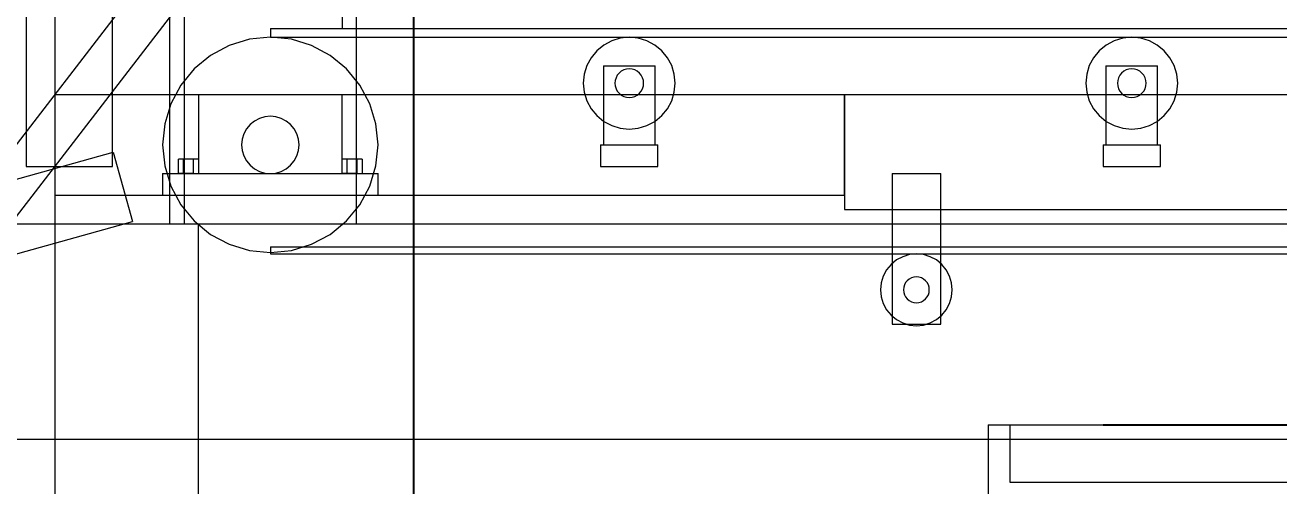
# Model space of a CAD drawing. Header units: millimetres. Extents: x -2500 to 58855, y -53268 to 6837.
# Drawn here: x 37046 to 37920, y 2957 to 3278 of the extents above; entities that cross this region are included whole.
import ezdxf

# ---------------------------------------------------------------- set-up
doc = ezdxf.new("R2010")
doc.units = ezdxf.units.MM
for name, color, linetype, lineweight in [('COTAS_P', 1, 'Continuous', 0), ('lateral_C03', 7, 'Continuous', 0), ('lateral_secador', 7, 'Continuous', 0)]:
    doc.layers.add(name, color=color, linetype=linetype, lineweight=lineweight)
doc.dimstyles.new('R19_100', dxfattribs={"dimtxt": 250, "dimasz": 150, "dimexe": 150, "dimexo": 80, "dimgap": 100, "dimtad": 1, "dimtih": 1, "dimtoh": 1, "dimdsep": 46, "dimcen": 0.09, "dimadec": 0, "dimazin": 0, "dimtfac": 1, "dimtdec": 4, "dimtofl": 0, "dimtmove": 0, "dimatfit": 3, "dimfxl": 1, "dimtolj": 1, "dimtzin": 0, "dimarcsym": 0})

# ---------------------------------------------------------------- blocks, each defined once
blk = doc.blocks.new('*D11')
at = {"layer": 'COTAS_P', "color": 0, "lineweight": -2, "transparency": 16777216}
for p, q in [((36997.12, 3500), (37467.12, 3500)), ((37317.12, 150), (37317.12, 3350)), ((36997.12, 0), (37467.12, 0))]:
    blk.add_line(p, q, dxfattribs=at)
at = {"layer": 'COTAS_P', "color": 0, "transparency": 16777216}
for points in [[(37292.12, 3350), (37342.12, 3350), (37317.12, 3500)], [(37292.12, 150), (37342.12, 150), (37317.12, 0)]]:
    blk.add_solid(points, dxfattribs=at)
at = {"layer": 'Defpoints', "color": 0, "transparency": 16777216}
for p in [(36917.12, 3500), (37317.12, 3500), (36917.12, 0)]:
    blk.add_point(p, dxfattribs=at)
blk = doc.blocks.new('*D23')
at = {"layer": 'COTAS_P', "color": 0, "lineweight": -2, "transparency": 16777216}
for p, q in [((37797.12, 3000), (38567.12, 3000)), ((38417.12, 150), (38417.12, 2850)), ((37797.12, 0), (38567.12, 0))]:
    blk.add_line(p, q, dxfattribs=at)
at = {"layer": 'COTAS_P', "color": 0, "transparency": 16777216}
for points in [[(38392.12, 2850), (38442.12, 2850), (38417.12, 3000)], [(38392.12, 150), (38442.12, 150), (38417.12, 0)]]:
    blk.add_solid(points, dxfattribs=at)
at = {"layer": 'Defpoints', "color": 0, "transparency": 16777216}
for p in [(37717.12, 3000), (38417.12, 3000), (37717.12, 0)]:
    blk.add_point(p, dxfattribs=at)

msp = doc.modelspace()

# ---------------------------------------------------------------- linework, layer by layer
at = {"layer": 'lateral_C03'}
for p, q in [((37011.374, 3162.931), (37107.679, 3189.862)), ((37107.679, 3189.862), (37121.145, 3141.709)), ((37024.839, 3114.778), (37121.145, 3141.709))]:
    msp.add_line(p, q, dxfattribs=at)
at = {"layer": 'lateral_secador'}
for p, q in [((37067.116, 3620), (37067.116, 3140)), ((37147.116, 3140), (37147.116, 3620)), ((37047.116, 3520), (37047.116, 3180)), ((37107.116, 3180), (37107.116, 3520)), ((37157.116, 3440), (37157.116, 3140)), ((37277.116, 3140), (37277.116, 3440)), ((37017.116, 3165), (37217.116, 3425)), ((37017.116, 3115), (37217.116, 3375)), ((37267.116, 3341), (37267.116, 3276)), ((37217.116, 3276), (40185.002, 3276)), ((37217.116, 3276), (37217.116, 3270)), ((37267.116, 3276), (40135.002, 3276)), ((37202.484, 3268.559), (37188.415, 3264.291)), ((37217.116, 3270), (37202.484, 3268.559)), ((37217.116, 3270), (40185.002, 3270)), ((37231.748, 3268.559), (37217.116, 3270)), ((37245.817, 3264.291), (37231.748, 3268.559)), ((37454.87, 3267.564), (37449.338, 3264.607)), ((37460.873, 3269.385), (37454.87, 3267.564)), ((37467.116, 3270), (37460.873, 3269.385)), ((37473.359, 3269.385), (37467.116, 3270)), ((37479.362, 3267.564), (37473.359, 3269.385)), ((37484.894, 3264.607), (37479.362, 3267.564)), ((37804.87, 3267.564), (37799.338, 3264.607)), ((37810.873, 3269.385), (37804.87, 3267.564)), ((37817.116, 3270), (37810.873, 3269.385)), ((37823.359, 3269.385), (37817.116, 3270)), ((37829.362, 3267.564), (37823.359, 3269.385)), ((37834.894, 3264.607), (37829.362, 3267.564)), ((37188.415, 3264.291), (37175.448, 3257.36)), ((37258.784, 3257.36), (37245.817, 3264.291)), ((37444.488, 3260.627), (37440.509, 3255.778)), ((37449.338, 3264.607), (37444.488, 3260.627)), ((37489.743, 3260.627), (37484.894, 3264.607)), ((37493.723, 3255.778), (37489.743, 3260.627)), ((37794.488, 3260.627), (37790.509, 3255.778)), ((37799.338, 3264.607), (37794.488, 3260.627)), ((37839.743, 3260.627), (37834.894, 3264.607)), ((37843.723, 3255.778), (37839.743, 3260.627)), ((37175.448, 3257.36), (37164.083, 3248.033)), ((37270.149, 3248.033), (37258.784, 3257.36)), ((37437.552, 3250.246), (37435.731, 3244.243)), ((37440.509, 3255.778), (37437.552, 3250.246)), ((37449.116, 3250), (37485.116, 3250)), ((37449.116, 3250), (37449.116, 3195)), ((37485.116, 3195), (37485.116, 3250)), ((37496.68, 3250.246), (37493.723, 3255.778)), ((37498.501, 3244.243), (37496.68, 3250.246)), ((37787.552, 3250.246), (37785.731, 3244.243)), ((37790.509, 3255.778), (37787.552, 3250.246)), ((37799.116, 3250), (37835.116, 3250)), ((37799.116, 3250), (37799.116, 3195)), ((37835.116, 3195), (37835.116, 3250)), ((37846.68, 3250.246), (37843.723, 3255.778)), ((37848.501, 3244.243), (37846.68, 3250.246)), ((37164.083, 3248.033), (37154.756, 3236.668)), ((37279.476, 3236.668), (37270.149, 3248.033)), ((37435.731, 3244.243), (37435.116, 3238)), ((37457.877, 3241.827), (37457.308, 3239.951)), ((37458.801, 3243.556), (37457.877, 3241.827)), ((37460.045, 3245.071), (37458.801, 3243.556)), ((37461.56, 3246.315), (37460.045, 3245.071)), ((37463.289, 3247.239), (37461.56, 3246.315)), ((37465.165, 3247.808), (37463.289, 3247.239)), ((37467.116, 3248), (37465.165, 3247.808)), ((37469.067, 3247.808), (37467.116, 3248)), ((37470.943, 3247.239), (37469.067, 3247.808)), ((37472.672, 3246.315), (37470.943, 3247.239)), ((37474.187, 3245.071), (37472.672, 3246.315)), ((37475.431, 3243.556), (37474.187, 3245.071)), ((37476.355, 3241.827), (37475.431, 3243.556)), ((37476.924, 3239.951), (37476.355, 3241.827)), ((37499.116, 3238), (37498.501, 3244.243)), ((37785.731, 3244.243), (37785.116, 3238)), ((37807.877, 3241.827), (37807.308, 3239.951)), ((37808.801, 3243.556), (37807.877, 3241.827)), ((37810.045, 3245.071), (37808.801, 3243.556)), ((37811.56, 3246.315), (37810.045, 3245.071)), ((37813.289, 3247.239), (37811.56, 3246.315)), ((37815.165, 3247.808), (37813.289, 3247.239)), ((37817.116, 3248), (37815.165, 3247.808)), ((37819.067, 3247.808), (37817.116, 3248)), ((37820.943, 3247.239), (37819.067, 3247.808)), ((37822.672, 3246.315), (37820.943, 3247.239)), ((37824.187, 3245.071), (37822.672, 3246.315)), ((37825.431, 3243.556), (37824.187, 3245.071)), ((37826.355, 3241.827), (37825.431, 3243.556)), ((37826.924, 3239.951), (37826.355, 3241.827)), ((37849.116, 3238), (37848.501, 3244.243)), ((37154.756, 3236.668), (37147.825, 3223.701)), ((37286.407, 3223.701), (37279.476, 3236.668)), ((37435.116, 3238), (37435.731, 3231.757)), ((37435.731, 3231.757), (37437.552, 3225.754)), ((37457.308, 3239.951), (37457.116, 3238)), ((37457.116, 3238), (37457.308, 3236.049)), ((37457.308, 3236.049), (37457.877, 3234.173)), ((37457.877, 3234.173), (37458.801, 3232.444)), ((37458.801, 3232.444), (37460.045, 3230.929)), ((37474.187, 3230.929), (37475.431, 3232.444)), ((37475.431, 3232.444), (37476.355, 3234.173)), ((37476.355, 3234.173), (37476.924, 3236.049)), ((37477.116, 3238), (37476.924, 3239.951)), ((37476.924, 3236.049), (37477.116, 3238)), ((37496.68, 3225.754), (37498.501, 3231.757)), ((37498.501, 3231.757), (37499.116, 3238)), ((37785.116, 3238), (37785.731, 3231.757)), ((37785.731, 3231.757), (37787.552, 3225.754)), ((37807.308, 3239.951), (37807.116, 3238)), ((37807.116, 3238), (37807.308, 3236.049)), ((37807.308, 3236.049), (37807.877, 3234.173)), ((37807.877, 3234.173), (37808.801, 3232.444)), ((37808.801, 3232.444), (37810.045, 3230.929)), ((37824.187, 3230.929), (37825.431, 3232.444)), ((37825.431, 3232.444), (37826.355, 3234.173)), ((37826.355, 3234.173), (37826.924, 3236.049)), ((37827.116, 3238), (37826.924, 3239.951)), ((37826.924, 3236.049), (37827.116, 3238)), ((37846.68, 3225.754), (37848.501, 3231.757)), ((37848.501, 3231.757), (37849.116, 3238)), ((37067.116, 3230), (37617.116, 3230)), ((37067.116, 3230), (37067.116, 3160)), ((37147.825, 3223.701), (37143.557, 3209.632)), ((37167.116, 3230), (37267.116, 3230)), ((37167.116, 3230), (37167.116, 3175)), ((37267.116, 3175), (37267.116, 3230)), ((37290.675, 3209.632), (37286.407, 3223.701)), ((37437.552, 3225.754), (37440.509, 3220.222)), ((37460.045, 3230.929), (37461.56, 3229.685)), ((37461.56, 3229.685), (37463.289, 3228.761)), ((37463.289, 3228.761), (37465.165, 3228.192)), ((37465.165, 3228.192), (37467.116, 3228)), ((37467.116, 3228), (37469.067, 3228.192)), ((37469.067, 3228.192), (37470.943, 3228.761)), ((37470.943, 3228.761), (37472.672, 3229.685)), ((37472.672, 3229.685), (37474.187, 3230.929)), ((37493.723, 3220.222), (37496.68, 3225.754)), ((37617.116, 3160), (37617.116, 3230)), ((37617.116, 3230), (40285.002, 3230)), ((37617.116, 3230), (37617.116, 3150)), ((37787.552, 3225.754), (37790.509, 3220.222)), ((37810.045, 3230.929), (37811.56, 3229.685)), ((37811.56, 3229.685), (37813.289, 3228.761)), ((37813.289, 3228.761), (37815.165, 3228.192)), ((37815.165, 3228.192), (37817.116, 3228)), ((37817.116, 3228), (37819.067, 3228.192)), ((37819.067, 3228.192), (37820.943, 3228.761)), ((37820.943, 3228.761), (37822.672, 3229.685)), ((37822.672, 3229.685), (37824.187, 3230.929)), ((37843.723, 3220.222), (37846.68, 3225.754)), ((37213.214, 3214.616), (37209.462, 3213.478)), ((37217.116, 3215), (37213.214, 3214.616)), ((37221.018, 3214.616), (37217.116, 3215)), ((37224.77, 3213.478), (37221.018, 3214.616)), ((37440.509, 3220.222), (37444.488, 3215.373)), ((37444.488, 3215.373), (37449.338, 3211.393)), ((37484.894, 3211.393), (37489.743, 3215.373)), ((37489.743, 3215.373), (37493.723, 3220.222)), ((37790.509, 3220.222), (37794.488, 3215.373)), ((37794.488, 3215.373), (37799.338, 3211.393)), ((37834.894, 3211.393), (37839.743, 3215.373)), ((37839.743, 3215.373), (37843.723, 3220.222)), ((37143.557, 3209.632), (37142.116, 3195)), ((37200.486, 3206.111), (37198.638, 3202.654)), ((37202.974, 3209.142), (37200.486, 3206.111)), ((37206.004, 3211.629), (37202.974, 3209.142)), ((37209.462, 3213.478), (37206.004, 3211.629)), ((37228.227, 3211.629), (37224.77, 3213.478)), ((37231.258, 3209.142), (37228.227, 3211.629)), ((37233.745, 3206.111), (37231.258, 3209.142)), ((37235.593, 3202.654), (37233.745, 3206.111)), ((37292.116, 3195), (37290.675, 3209.632)), ((37449.338, 3211.393), (37454.87, 3208.436)), ((37454.87, 3208.436), (37460.873, 3206.615)), ((37460.873, 3206.615), (37467.116, 3206)), ((37467.116, 3206), (37473.359, 3206.615)), ((37473.359, 3206.615), (37479.362, 3208.436)), ((37479.362, 3208.436), (37484.894, 3211.393)), ((37799.338, 3211.393), (37804.87, 3208.436)), ((37804.87, 3208.436), (37810.873, 3206.615)), ((37810.873, 3206.615), (37817.116, 3206)), ((37817.116, 3206), (37823.359, 3206.615)), ((37823.359, 3206.615), (37829.362, 3208.436)), ((37829.362, 3208.436), (37834.894, 3211.393)), ((37197.5, 3198.902), (37197.116, 3195)), ((37198.638, 3202.654), (37197.5, 3198.902)), ((37236.732, 3198.902), (37235.593, 3202.654)), ((37237.116, 3195), (37236.732, 3198.902)), ((37142.116, 3195), (37143.557, 3180.368)), ((37197.116, 3195), (37197.5, 3191.098)), ((37197.5, 3191.098), (37198.638, 3187.346)), ((37235.593, 3187.346), (37236.732, 3191.098)), ((37236.732, 3191.098), (37237.116, 3195)), ((37290.675, 3180.368), (37292.116, 3195)), ((37447.116, 3195), (37487.116, 3195)), ((37447.116, 3195), (37447.116, 3180)), ((37449.116, 3195), (37485.116, 3195)), ((37487.116, 3180), (37487.116, 3195)), ((37797.116, 3195), (37837.116, 3195)), ((37797.116, 3195), (37797.116, 3180)), ((37799.116, 3195), (37835.116, 3195)), ((37837.116, 3180), (37837.116, 3195)), ((37047.116, 3180), (37107.116, 3180)), ((37143.557, 3180.368), (37147.825, 3166.299)), ((37156.616, 3185), (37153.116, 3185)), ((37153.116, 3175), (37153.116, 3185)), ((37163.616, 3185), (37156.616, 3185)), ((37156.616, 3175), (37156.616, 3185)), ((37167.116, 3185), (37163.616, 3185)), ((37163.616, 3175), (37163.616, 3185)), ((37167.116, 3185), (37167.116, 3175)), ((37198.638, 3187.346), (37200.486, 3183.889)), ((37200.486, 3183.889), (37202.974, 3180.858)), ((37202.974, 3180.858), (37206.004, 3178.371)), ((37228.227, 3178.371), (37231.258, 3180.858)), ((37231.258, 3180.858), (37233.745, 3183.889)), ((37233.745, 3183.889), (37235.593, 3187.346)), ((37270.616, 3185), (37267.116, 3185)), ((37267.116, 3175), (37267.116, 3185)), ((37277.616, 3185), (37270.616, 3185)), ((37270.616, 3175), (37270.616, 3185)), ((37281.116, 3185), (37277.616, 3185)), ((37277.616, 3175), (37277.616, 3185)), ((37281.116, 3185), (37281.116, 3175)), ((37286.407, 3166.299), (37290.675, 3180.368)), ((37447.116, 3180), (37487.116, 3180)), ((37797.116, 3180), (37837.116, 3180)), ((37142.116, 3175), (37292.116, 3175)), ((37142.116, 3175), (37142.116, 3160)), ((37156.616, 3175), (37153.116, 3175)), ((37163.616, 3175), (37156.616, 3175)), ((37163.616, 3175), (37167.116, 3175)), ((37167.116, 3175), (37267.116, 3175)), ((37206.004, 3178.371), (37209.462, 3176.522)), ((37209.462, 3176.522), (37213.214, 3175.384)), ((37213.214, 3175.384), (37217.116, 3175)), ((37217.116, 3175), (37221.018, 3175.384)), ((37221.018, 3175.384), (37224.77, 3176.522)), ((37224.77, 3176.522), (37228.227, 3178.371)), ((37270.616, 3175), (37267.116, 3175)), ((37277.616, 3175), (37270.616, 3175)), ((37277.616, 3175), (37281.116, 3175)), ((37292.116, 3160), (37292.116, 3175)), ((37650.116, 3175), (37684.116, 3175)), ((37650.116, 3175), (37650.116, 3070)), ((37684.116, 3070), (37684.116, 3175)), ((37147.825, 3166.299), (37154.756, 3153.332)), ((37279.476, 3153.332), (37286.407, 3166.299)), ((37067.116, 3160), (37617.116, 3160)), ((37142.116, 3160), (37292.116, 3160)), ((37154.756, 3153.332), (37164.083, 3141.967)), ((37270.149, 3141.967), (37279.476, 3153.332)), ((37617.116, 3150), (40285.002, 3150)), ((36967.116, 3140), (40817.116, 3140)), ((37067.116, 3140), (37167.116, 3140)), ((37067.116, 3140), (37067.116, 2990)), ((37067.116, 3140), (37147.116, 3140)), ((37157.116, 3140), (37277.116, 3140)), ((37164.083, 3141.967), (37175.448, 3132.64)), ((37167.116, 2990), (37167.116, 3140)), ((37258.784, 3132.64), (37270.149, 3141.967)), ((37175.448, 3132.64), (37188.415, 3125.709)), ((37245.817, 3125.709), (37258.784, 3132.64)), ((37188.415, 3125.709), (37202.484, 3121.441)), ((37202.484, 3121.441), (37217.116, 3120)), ((37217.116, 3124), (40185.002, 3124)), ((37217.116, 3124), (37217.116, 3119)), ((37217.116, 3120), (37231.748, 3121.441)), ((37217.116, 3119), (40185.002, 3119)), ((37231.748, 3121.441), (37245.817, 3125.709)), ((37662.239, 3118.52), (37657.549, 3117.097)), ((37667.116, 3119), (37662.239, 3118.52)), ((37671.993, 3118.52), (37667.116, 3119)), ((37676.683, 3117.097), (37671.993, 3118.52)), ((37649.438, 3111.678), (37646.329, 3107.889)), ((37653.227, 3114.787), (37649.438, 3111.678)), ((37657.549, 3117.097), (37653.227, 3114.787)), ((37681.005, 3114.787), (37676.683, 3117.097)), ((37684.794, 3111.678), (37681.005, 3114.787)), ((37687.903, 3107.889), (37684.794, 3111.678)), ((37644.019, 3103.567), (37642.596, 3098.877)), ((37646.329, 3107.889), (37644.019, 3103.567)), ((37660.752, 3100.364), (37659.633, 3099)), ((37662.116, 3101.483), (37660.752, 3100.364)), ((37663.672, 3102.315), (37662.116, 3101.483)), ((37665.36, 3102.827), (37663.672, 3102.315)), ((37667.116, 3103), (37665.36, 3102.827)), ((37668.872, 3102.827), (37667.116, 3103)), ((37670.56, 3102.315), (37668.872, 3102.827)), ((37672.116, 3101.483), (37670.56, 3102.315)), ((37673.48, 3100.364), (37672.116, 3101.483)), ((37674.599, 3099), (37673.48, 3100.364)), ((37690.213, 3103.567), (37687.903, 3107.889)), ((37691.635, 3098.877), (37690.213, 3103.567)), ((37642.596, 3098.877), (37642.116, 3094)), ((37642.116, 3094), (37642.596, 3089.123)), ((37658.289, 3095.756), (37658.116, 3094)), ((37658.116, 3094), (37658.289, 3092.244)), ((37658.801, 3097.444), (37658.289, 3095.756)), ((37658.289, 3092.244), (37658.801, 3090.556)), ((37659.633, 3099), (37658.801, 3097.444)), ((37675.431, 3097.444), (37674.599, 3099)), ((37675.943, 3095.756), (37675.431, 3097.444)), ((37675.431, 3090.556), (37675.943, 3092.244)), ((37676.116, 3094), (37675.943, 3095.756)), ((37675.943, 3092.244), (37676.116, 3094)), ((37692.116, 3094), (37691.635, 3098.877)), ((37691.635, 3089.123), (37692.116, 3094)), ((37642.596, 3089.123), (37644.019, 3084.433)), ((37644.019, 3084.433), (37646.329, 3080.111)), ((37658.801, 3090.556), (37659.633, 3089)), ((37659.633, 3089), (37660.752, 3087.636)), ((37660.752, 3087.636), (37662.116, 3086.517)), ((37662.116, 3086.517), (37663.672, 3085.685)), ((37663.672, 3085.685), (37665.36, 3085.173)), ((37665.36, 3085.173), (37667.116, 3085)), ((37667.116, 3085), (37668.872, 3085.173)), ((37668.872, 3085.173), (37670.56, 3085.685)), ((37670.56, 3085.685), (37672.116, 3086.517)), ((37672.116, 3086.517), (37673.48, 3087.636)), ((37673.48, 3087.636), (37674.599, 3089)), ((37674.599, 3089), (37675.431, 3090.556)), ((37687.903, 3080.111), (37690.213, 3084.433)), ((37690.213, 3084.433), (37691.635, 3089.123)), ((37646.329, 3080.111), (37649.438, 3076.322)), ((37649.438, 3076.322), (37653.227, 3073.213)), ((37681.005, 3073.213), (37684.794, 3076.322)), ((37684.794, 3076.322), (37687.903, 3080.111)), ((37650.116, 3070), (37684.116, 3070)), ((37653.227, 3073.213), (37657.549, 3070.903)), ((37657.549, 3070.903), (37662.239, 3069.48)), ((37662.239, 3069.48), (37667.116, 3069)), ((37667.116, 3069), (37671.993, 3069.48)), ((37671.993, 3069.48), (37676.683, 3070.903)), ((37676.683, 3070.903), (37681.005, 3073.213)), ((37717.116, 3000), (57717.116, 3000)), ((37717.116, 3000), (37717.116, 2900)), ((37732.116, 3000), (39117.116, 3000)), ((37732.116, 3000), (37732.116, 2960)), ((36967.116, 2990), (40817.116, 2990)), ((37067.116, 2990), (37167.116, 2990)), ((37067.116, 2990), (37067.116, 25)), ((37167.116, 25), (37167.116, 2990)), ((37732.116, 2960), (39117.116, 2960))]:
    msp.add_line(p, q, dxfattribs=at)

# ---------------------------------------------------------------- dimensions: what is measured, and where the dimension line sits
at = {"layer": 'COTAS_P'}
for p1, p2, distance, picture, middle in [((36917.116, 0), (36917.116, 3500), -400, '*D11', (37317.116, 1750)), ((37717.116, 0), (37717.116, 3000), -700, '*D23', (38417.116, 1500))]:
    dim = msp.add_aligned_dim(p1=p1, p2=p2, distance=distance, text='<> P', dimstyle='R19_100', dxfattribs=at)
    dim.commit()
    dim.dimension.update_dxf_attribs({"geometry": picture, "text_midpoint": middle})

doc.saveas('drawing.dxf')
